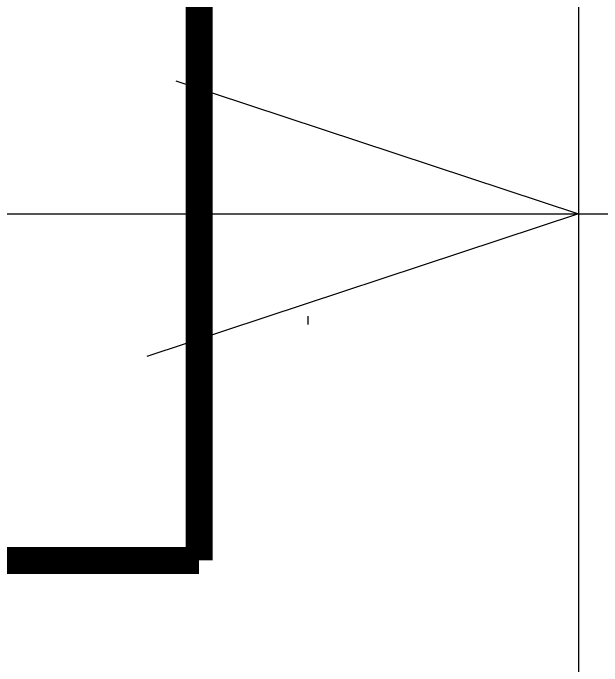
# Model space of a CAD drawing. Extents: x -22909.9 to -22897.8, y -4.7 to 4.1.
# Drawn here: x -22906.8291 to -22906.5054, y 0.4158 to 0.775 of the extents above; entities that cross this region are included whole.
import ezdxf

# ---------------------------------------------------------------- set-up
doc = ezdxf.new("R2010")
doc.units = 0
doc.header["$LTSCALE"] = 0.5
doc.header["$MEASUREMENT"] = 0
doc.linetypes.add('DASHDOT', pattern=[1, 0.5, -0.25, 0, -0.25])
doc.linetypes.add('DASHED', pattern=[0.75, 0.5, -0.25])
doc.layers.add('COW', color=2, linetype='CONTINUOUS')
doc.layers.add('DIB-018', color=6, linetype='CONTINUOUS')

msp = doc.modelspace()

# ---------------------------------------------------------------- linework, layer by layer
at = {"layer": 'COW'}
msp.add_line((-22907.879, 0.66452), (-22906.51831, 0.66452), dxfattribs=at)
at = {"layer": 'COW', "const_width": 0.015}
for points in [[(-22906.72684, 1.57676), (-22906.72684, 0.47386)], [(-22907.02726, 0.47386), (-22906.72684, 0.47386)]]:
    msp.add_lwpolyline(points, dxfattribs=at)
at = {"layer": 'DIB-018'}
for p, q in [((-22906.51831, 1.42952), (-22906.51831, -0.10048)), ((-22906.6669, 0.60373), (-22906.6669, 0.60823))]:
    msp.add_line(p, q, dxfattribs=at)
at = {"layer": 'DIB-018', "linetype": 'DASHDOT'}
for p, q in [((-22907.879, 1.11452), (-22906.51831, 0.66452)), ((-22906.51831, 0.66452), (-22907.879, 0.21452))]:
    msp.add_line(p, q, dxfattribs=at)
at = {"layer": 'DIB-018', "linetype": 'DASHED'}
msp.add_line((-22909.34717, 0.66452), (-22898.03131, 0.66452), dxfattribs=at)

doc.saveas('drawing.dxf')
